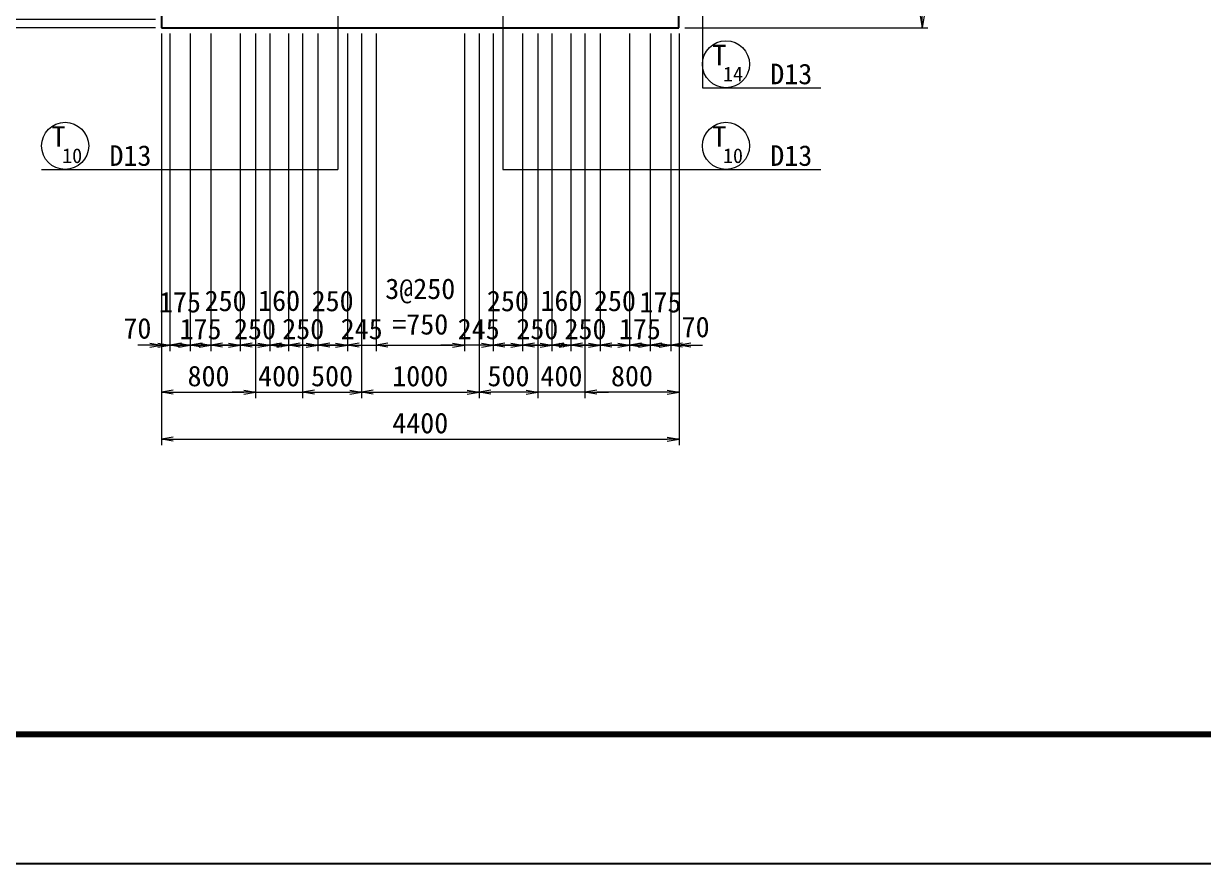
# Model space of a CAD drawing. Header units: millimetres. Extents: x 169470 to 758170, y -17820 to 11880.
# Drawn here: x 258350 to 268380, y -17820 to -10679 of the extents above; entities that cross this region are included whole.
import ezdxf
from ezdxf.enums import TextEntityAlignment as Align

# ---------------------------------------------------------------- set-up
doc = ezdxf.new("R2010")
doc.units = ezdxf.units.MM
doc.header["$LTSCALE"] = 50
doc.header["$PDSIZE"] = 300
doc.layers.get('Defpoints').update_dxf_attribs({"color": 151})
for name, color, linetype, lineweight in [('D-STR', 1, 'Continuous', 25), ('D-STR-DIM', 7, 'Continuous', 13), ('D-STR-HTXT', 7, 'Continuous', 13), ('D-STR-TXT', 7, 'Continuous', 13), ('D-TTL', 2, 'Continuous', 140)]:
    doc.layers.add(name, color=color, linetype=linetype, lineweight=lineweight)
doc.styles.add('YOKO_GOTHIC', font='MS Gothic.ttf')
doc.dimstyles.new('S50', dxfattribs={"dimscale": 50, "dimtxt": 3.5, "dimasz": 2, "dimexe": 1, "dimexo": 1, "dimgap": 1, "dimtad": 1, "dimdec": 0, "dimzin": 1, "dimdsep": 46, "dimtxsty": 'YOKO_GOTHIC', "dimblk": 'OPEN', "dimcen": 0, "dimclrd": 256, "dimclre": 256, "dimclrt": 256, "dimaunit": 1, "dimadec": 3, "dimazin": 0, "dimtfac": 1, "dimtdec": 0, "dimtix": 1, "dimtmove": 2, "dimatfit": 3, "dimldrblk": 'OPEN', "dimfxl": 1, "dimlwd": -1, "dimlwe": -1, "dimarcsym": 2})

# ---------------------------------------------------------------- blocks, each defined once
blk = doc.blocks.new('_Open')
at = {"color": 0, "linetype": 'ByBlock', "lineweight": -2}
for p, q in [((-1, 0.17), (0, 0)), ((-1, -0.17), (0, 0)), ((0, 0), (-1, 0))]:
    blk.add_line(p, q, dxfattribs=at)
blk = doc.blocks.new('*D4156')
at = {"layer": 'D-STR-DIM', "transparency": 16777216}
for p, q in [((260922, -7514), (256672, -7514)), ((256722, -7614), (256722, -10614)), ((259472, -10714), (256672, -10714))]:
    blk.add_line(p, q, dxfattribs=at)
at = {"layer": 'Defpoints', "color": 0, "transparency": 16777216}
for p in [(260972, -7514), (256722, -10714), (259522, -10714)]:
    blk.add_point(p, dxfattribs=at)
at = {"layer": 'D-STR-DIM', "transparency": 16777216, "xscale": 100, "yscale": 100, "zscale": 100}
for p, rotation in [((256722, -7514), 90), ((256722, -10714), 270)]:
    blk.add_blockref('_Open', p, dxfattribs=dict(at, rotation=rotation))
at = {"layer": 'D-STR-DIM', "transparency": 16777216, "insert": (256584, -9114), "char_height": 175, "attachment_point": 5, "rotation": 90, "style": 'YOKO_GOTHIC'}
blk.add_mtext('3200', dxfattribs=at)
blk = doc.blocks.new('*D4159')
at = {"layer": 'D-STR-DIM', "transparency": 16777216}
for p, q in [((259472, -9964), (257072, -9964)), ((257122, -10064), (257122, -10614)), ((259472, -10714), (257072, -10714))]:
    blk.add_line(p, q, dxfattribs=at)
at = {"layer": 'Defpoints', "color": 0, "transparency": 16777216}
for p in [(259522, -9964), (257122, -10714), (259522, -10714)]:
    blk.add_point(p, dxfattribs=at)
at = {"layer": 'D-STR-DIM', "transparency": 16777216, "xscale": 100, "yscale": 100, "zscale": 100}
for p, rotation in [((257122, -9964), 90), ((257122, -10714), 270)]:
    blk.add_blockref('_Open', p, dxfattribs=dict(at, rotation=rotation))
at = {"layer": 'D-STR-DIM', "transparency": 16777216, "insert": (256984, -10339), "char_height": 175, "attachment_point": 5, "rotation": 90, "style": 'YOKO_GOTHIC'}
blk.add_mtext('750', dxfattribs=at)
blk = doc.blocks.new('*D4165')
at = {"layer": 'D-STR-DIM', "transparency": 16777216}
for p, q in [((257522, -10544), (257522, -10444)), ((259472, -10644), (257472, -10644)), ((259472, -10714), (257472, -10714)), ((257522, -10644), (257522, -10714)), ((257522, -10814), (257522, -10914))]:
    blk.add_line(p, q, dxfattribs=at)
at = {"layer": 'Defpoints', "color": 0, "transparency": 16777216}
for p in [(257522, -10714), (259522, -10644), (259522, -10714)]:
    blk.add_point(p, dxfattribs=at)
at = {"layer": 'D-STR-DIM', "transparency": 16777216, "xscale": 100, "yscale": 100, "zscale": 100}
for p, rotation in [((257522, -10644), 270), ((257522, -10714), 90)]:
    blk.add_blockref('_Open', p, dxfattribs=dict(at, rotation=rotation))
at = {"layer": 'D-STR-DIM', "transparency": 16777216, "insert": (257384, -10679), "char_height": 175, "attachment_point": 5, "rotation": 90, "style": 'YOKO_GOTHIC'}
blk.add_mtext('70', dxfattribs=at)
blk = doc.blocks.new('*D4170')
at = {"layer": 'D-STR-DIM', "transparency": 16777216}
for p, q in [((264572, -9475), (266038, -9475)), ((265988, -10614), (265988, -9575)), ((263972, -10714), (266038, -10714))]:
    blk.add_line(p, q, dxfattribs=at)
at = {"layer": 'Defpoints', "color": 0, "transparency": 16777216}
for p in [(264522, -9475), (265988, -9475), (263922, -10714)]:
    blk.add_point(p, dxfattribs=at)
at = {"layer": 'D-STR-DIM', "transparency": 16777216, "xscale": 100, "yscale": 100, "zscale": 100}
for p, rotation in [((265988, -9475), 90), ((265988, -10714), 270)]:
    blk.add_blockref('_Open', p, dxfattribs=dict(at, rotation=rotation))
at = {"layer": 'D-STR-DIM', "transparency": 16777216, "insert": (265850, -10095), "char_height": 175, "attachment_point": 5, "rotation": 90, "style": 'YOKO_GOTHIC'}
blk.add_mtext('1239', dxfattribs=at)
blk = doc.blocks.new('*D4172')
at = {"layer": 'D-STR-DIM', "transparency": 16777216}
for p, q in [((259522, -10764), (259522, -14264)), ((263922, -10764), (263922, -14264)), ((259622, -14214), (263822, -14214))]:
    blk.add_line(p, q, dxfattribs=at)
at = {"layer": 'Defpoints', "color": 0, "transparency": 16777216}
for p in [(259522, -10714), (263922, -10714), (263922, -14214)]:
    blk.add_point(p, dxfattribs=at)
at = {"layer": 'D-STR-DIM', "transparency": 16777216, "xscale": 100, "yscale": 100, "zscale": 100, "rotation": 180}
blk.add_blockref('_Open', (259522, -14214), dxfattribs=at)
at = {"layer": 'D-STR-DIM', "transparency": 16777216, "xscale": 100, "yscale": 100, "zscale": 100}
blk.add_blockref('_Open', (263922, -14214), dxfattribs=at)
at = {"layer": 'D-STR-DIM', "transparency": 16777216, "insert": (261722, -14077), "char_height": 175, "attachment_point": 5, "style": 'YOKO_GOTHIC'}
blk.add_mtext('4400', dxfattribs=at)
blk = doc.blocks.new('*D4173')
at = {"layer": 'D-STR-DIM', "transparency": 16777216}
for p, q in [((259522, -10764), (259522, -13864)), ((260322, -10764), (260322, -13864)), ((259622, -13814), (260222, -13814))]:
    blk.add_line(p, q, dxfattribs=at)
at = {"layer": 'Defpoints', "color": 0, "transparency": 16777216}
for p in [(259522, -10714), (260322, -10714), (260322, -13814)]:
    blk.add_point(p, dxfattribs=at)
at = {"layer": 'D-STR-DIM', "transparency": 16777216, "xscale": 100, "yscale": 100, "zscale": 100, "rotation": 180}
blk.add_blockref('_Open', (259522, -13814), dxfattribs=at)
at = {"layer": 'D-STR-DIM', "transparency": 16777216, "xscale": 100, "yscale": 100, "zscale": 100}
blk.add_blockref('_Open', (260322, -13814), dxfattribs=at)
at = {"layer": 'D-STR-DIM', "transparency": 16777216, "insert": (259922, -13677), "char_height": 175, "attachment_point": 5, "style": 'YOKO_GOTHIC'}
blk.add_mtext('800', dxfattribs=at)
blk = doc.blocks.new('*D4174')
at = {"layer": 'D-STR-DIM', "transparency": 16777216}
for p, q in [((260322, -10764), (260322, -13864)), ((260722, -10764), (260722, -13864)), ((260222, -13814), (260122, -13814)), ((260322, -13814), (260722, -13814)), ((260822, -13814), (260922, -13814))]:
    blk.add_line(p, q, dxfattribs=at)
at = {"layer": 'Defpoints', "color": 0, "transparency": 16777216}
for p in [(260322, -10714), (260722, -10714), (260722, -13814)]:
    blk.add_point(p, dxfattribs=at)
at = {"layer": 'D-STR-DIM', "transparency": 16777216, "xscale": 100, "yscale": 100, "zscale": 100}
blk.add_blockref('_Open', (260322, -13814), dxfattribs=at)
at = {"layer": 'D-STR-DIM', "transparency": 16777216, "xscale": 100, "yscale": 100, "zscale": 100, "rotation": 180}
blk.add_blockref('_Open', (260722, -13814), dxfattribs=at)
at = {"layer": 'D-STR-DIM', "transparency": 16777216, "insert": (260522, -13677), "char_height": 175, "attachment_point": 5, "style": 'YOKO_GOTHIC'}
blk.add_mtext('400', dxfattribs=at)
blk = doc.blocks.new('*D4175')
at = {"layer": 'D-STR-DIM', "transparency": 16777216}
for p, q in [((260722, -10764), (260722, -13864)), ((261222, -10764), (261222, -13864)), ((260822, -13814), (261122, -13814))]:
    blk.add_line(p, q, dxfattribs=at)
at = {"layer": 'Defpoints', "color": 0, "transparency": 16777216}
for p in [(260722, -10714), (261222, -10714), (261222, -13814)]:
    blk.add_point(p, dxfattribs=at)
at = {"layer": 'D-STR-DIM', "transparency": 16777216, "xscale": 100, "yscale": 100, "zscale": 100, "rotation": 180}
blk.add_blockref('_Open', (260722, -13814), dxfattribs=at)
at = {"layer": 'D-STR-DIM', "transparency": 16777216, "xscale": 100, "yscale": 100, "zscale": 100}
blk.add_blockref('_Open', (261222, -13814), dxfattribs=at)
at = {"layer": 'D-STR-DIM', "transparency": 16777216, "insert": (260972, -13677), "char_height": 175, "attachment_point": 5, "style": 'YOKO_GOTHIC'}
blk.add_mtext('500', dxfattribs=at)
blk = doc.blocks.new('*D4176')
at = {"layer": 'D-STR-DIM', "transparency": 16777216}
for p, q in [((261222, -10764), (261222, -13864)), ((262222, -10764), (262222, -13864)), ((261322, -13814), (262122, -13814))]:
    blk.add_line(p, q, dxfattribs=at)
at = {"layer": 'Defpoints', "color": 0, "transparency": 16777216}
for p in [(261222, -10714), (262222, -10714), (262222, -13814)]:
    blk.add_point(p, dxfattribs=at)
at = {"layer": 'D-STR-DIM', "transparency": 16777216, "xscale": 100, "yscale": 100, "zscale": 100, "rotation": 180}
blk.add_blockref('_Open', (261222, -13814), dxfattribs=at)
at = {"layer": 'D-STR-DIM', "transparency": 16777216, "xscale": 100, "yscale": 100, "zscale": 100}
blk.add_blockref('_Open', (262222, -13814), dxfattribs=at)
at = {"layer": 'D-STR-DIM', "transparency": 16777216, "insert": (261722, -13677), "char_height": 175, "attachment_point": 5, "style": 'YOKO_GOTHIC'}
blk.add_mtext('1000', dxfattribs=at)
blk = doc.blocks.new('*D4177')
at = {"layer": 'D-STR-DIM', "transparency": 16777216}
for p, q in [((259522, -10764), (259522, -13464)), ((259592, -10764), (259592, -13464)), ((259422, -13414), (259322, -13414)), ((259522, -13414), (259592, -13414)), ((259692, -13414), (259792, -13414))]:
    blk.add_line(p, q, dxfattribs=at)
at = {"layer": 'Defpoints', "color": 0, "transparency": 16777216}
for p in [(259522, -10714), (259592, -10714), (259592, -13414)]:
    blk.add_point(p, dxfattribs=at)
at = {"layer": 'D-STR-DIM', "transparency": 16777216, "xscale": 100, "yscale": 100, "zscale": 100}
blk.add_blockref('_Open', (259522, -13414), dxfattribs=at)
at = {"layer": 'D-STR-DIM', "transparency": 16777216, "xscale": 100, "yscale": 100, "zscale": 100, "rotation": 180}
blk.add_blockref('_Open', (259592, -13414), dxfattribs=at)
at = {"layer": 'D-STR-DIM', "transparency": 16777216, "insert": (259317, -13272), "char_height": 175, "attachment_point": 5, "style": 'YOKO_GOTHIC'}
blk.add_mtext('70', dxfattribs=at)
blk = doc.blocks.new('*D4178')
at = {"layer": 'D-STR-DIM', "transparency": 16777216}
for p, q in [((263852, -10764), (263852, -13464)), ((263922, -10764), (263922, -13464)), ((263752, -13414), (263652, -13414)), ((263922, -13414), (263852, -13414)), ((264022, -13414), (264122, -13414))]:
    blk.add_line(p, q, dxfattribs=at)
at = {"layer": 'Defpoints', "color": 0, "transparency": 16777216}
for p in [(263852, -10714), (263922, -10714), (263852, -13414)]:
    blk.add_point(p, dxfattribs=at)
at = {"layer": 'D-STR-DIM', "transparency": 16777216, "xscale": 100, "yscale": 100, "zscale": 100}
blk.add_blockref('_Open', (263852, -13414), dxfattribs=at)
at = {"layer": 'D-STR-DIM', "transparency": 16777216, "xscale": 100, "yscale": 100, "zscale": 100, "rotation": 180}
blk.add_blockref('_Open', (263922, -13414), dxfattribs=at)
at = {"layer": 'D-STR-DIM', "transparency": 16777216, "insert": (264063, -13260), "char_height": 175, "attachment_point": 5, "style": 'YOKO_GOTHIC'}
blk.add_mtext('70', dxfattribs=at)
blk = doc.blocks.new('*D4179')
at = {"layer": 'D-STR-DIM', "transparency": 16777216}
for p, q in [((259592, -10764), (259592, -13464)), ((259767, -10764), (259767, -13464)), ((259492, -13414), (259392, -13414)), ((259592, -13414), (259767, -13414)), ((259867, -13414), (259967, -13414))]:
    blk.add_line(p, q, dxfattribs=at)
at = {"layer": 'Defpoints', "color": 0, "transparency": 16777216}
for p in [(259592, -10714), (259767, -10714), (259767, -13414)]:
    blk.add_point(p, dxfattribs=at)
at = {"layer": 'D-STR-DIM', "transparency": 16777216, "xscale": 100, "yscale": 100, "zscale": 100}
blk.add_blockref('_Open', (259592, -13414), dxfattribs=at)
at = {"layer": 'D-STR-DIM', "transparency": 16777216, "xscale": 100, "yscale": 100, "zscale": 100, "rotation": 180}
blk.add_blockref('_Open', (259767, -13414), dxfattribs=at)
at = {"layer": 'D-STR-DIM', "transparency": 16777216, "insert": (259679, -13049), "char_height": 175, "attachment_point": 5, "style": 'YOKO_GOTHIC'}
blk.add_mtext('175', dxfattribs=at)
blk = doc.blocks.new('*D4180')
at = {"layer": 'D-STR-DIM', "transparency": 16777216}
for p, q in [((261347, -10764), (261347, -13464)), ((262097, -10764), (262097, -13464)), ((261447, -13414), (261997, -13414))]:
    blk.add_line(p, q, dxfattribs=at)
at = {"layer": 'Defpoints', "color": 0, "transparency": 16777216}
for p in [(261347, -10714), (262097, -10714), (262097, -13414)]:
    blk.add_point(p, dxfattribs=at)
at = {"layer": 'D-STR-DIM', "transparency": 16777216, "xscale": 100, "yscale": 100, "zscale": 100, "rotation": 180}
blk.add_blockref('_Open', (261347, -13414), dxfattribs=at)
at = {"layer": 'D-STR-DIM', "transparency": 16777216, "xscale": 100, "yscale": 100, "zscale": 100}
blk.add_blockref('_Open', (262097, -13414), dxfattribs=at)
at = {"layer": 'D-STR-DIM', "transparency": 16777216, "char_height": 175, "attachment_point": 5, "style": 'YOKO_GOTHIC'}
for s, insert in [('3@250', (261722, -12953)), ('=750', (261722, -13237))]:
    blk.add_mtext(s, dxfattribs=dict(at, insert=insert))
blk = doc.blocks.new('*D4181')
at = {"layer": 'D-STR-DIM', "transparency": 16777216}
for p, q in [((259767, -10764), (259767, -13464)), ((259942, -10764), (259942, -13464)), ((259667, -13414), (259567, -13414)), ((259767, -13414), (259942, -13414)), ((260042, -13414), (260142, -13414))]:
    blk.add_line(p, q, dxfattribs=at)
at = {"layer": 'Defpoints', "color": 0, "transparency": 16777216}
for p in [(259767, -10714), (259942, -10714), (259942, -13414)]:
    blk.add_point(p, dxfattribs=at)
at = {"layer": 'D-STR-DIM', "transparency": 16777216, "xscale": 100, "yscale": 100, "zscale": 100}
blk.add_blockref('_Open', (259767, -13414), dxfattribs=at)
at = {"layer": 'D-STR-DIM', "transparency": 16777216, "xscale": 100, "yscale": 100, "zscale": 100, "rotation": 180}
blk.add_blockref('_Open', (259942, -13414), dxfattribs=at)
at = {"layer": 'D-STR-DIM', "transparency": 16777216, "insert": (259854, -13277), "char_height": 175, "attachment_point": 5, "style": 'YOKO_GOTHIC'}
blk.add_mtext('175', dxfattribs=at)
blk = doc.blocks.new('*D4182')
at = {"layer": 'D-STR-DIM', "transparency": 16777216}
for p, q in [((259942, -10764), (259942, -13464)), ((260192, -10764), (260192, -13464)), ((259842, -13414), (259742, -13414)), ((259942, -13414), (260192, -13414)), ((260292, -13414), (260392, -13414))]:
    blk.add_line(p, q, dxfattribs=at)
at = {"layer": 'Defpoints', "color": 0, "transparency": 16777216}
for p in [(259942, -10714), (260192, -10714), (260192, -13414)]:
    blk.add_point(p, dxfattribs=at)
at = {"layer": 'D-STR-DIM', "transparency": 16777216, "xscale": 100, "yscale": 100, "zscale": 100}
blk.add_blockref('_Open', (259942, -13414), dxfattribs=at)
at = {"layer": 'D-STR-DIM', "transparency": 16777216, "xscale": 100, "yscale": 100, "zscale": 100, "rotation": 180}
blk.add_blockref('_Open', (260192, -13414), dxfattribs=at)
at = {"layer": 'D-STR-DIM', "transparency": 16777216, "insert": (260067, -13038), "char_height": 175, "attachment_point": 5, "style": 'YOKO_GOTHIC'}
blk.add_mtext('250', dxfattribs=at)
blk = doc.blocks.new('*D4183')
at = {"layer": 'D-STR-DIM', "transparency": 16777216}
for p, q in [((260192, -10764), (260192, -13464)), ((260442, -10764), (260442, -13464)), ((260092, -13414), (259992, -13414)), ((260192, -13414), (260442, -13414)), ((260542, -13414), (260642, -13414))]:
    blk.add_line(p, q, dxfattribs=at)
at = {"layer": 'Defpoints', "color": 0, "transparency": 16777216}
for p in [(260192, -10714), (260442, -10714), (260442, -13414)]:
    blk.add_point(p, dxfattribs=at)
at = {"layer": 'D-STR-DIM', "transparency": 16777216, "xscale": 100, "yscale": 100, "zscale": 100}
blk.add_blockref('_Open', (260192, -13414), dxfattribs=at)
at = {"layer": 'D-STR-DIM', "transparency": 16777216, "xscale": 100, "yscale": 100, "zscale": 100, "rotation": 180}
blk.add_blockref('_Open', (260442, -13414), dxfattribs=at)
at = {"layer": 'D-STR-DIM', "transparency": 16777216, "insert": (260317, -13277), "char_height": 175, "attachment_point": 5, "style": 'YOKO_GOTHIC'}
blk.add_mtext('250', dxfattribs=at)
blk = doc.blocks.new('*D4184')
at = {"layer": 'D-STR-DIM', "transparency": 16777216}
for p, q in [((260442, -10764), (260442, -13464)), ((260602, -10764), (260602, -13464)), ((260342, -13414), (260242, -13414)), ((260442, -13414), (260602, -13414)), ((260702, -13414), (260802, -13414))]:
    blk.add_line(p, q, dxfattribs=at)
at = {"layer": 'Defpoints', "color": 0, "transparency": 16777216}
for p in [(260442, -10714), (260602, -10714), (260602, -13414)]:
    blk.add_point(p, dxfattribs=at)
at = {"layer": 'D-STR-DIM', "transparency": 16777216, "xscale": 100, "yscale": 100, "zscale": 100}
blk.add_blockref('_Open', (260442, -13414), dxfattribs=at)
at = {"layer": 'D-STR-DIM', "transparency": 16777216, "xscale": 100, "yscale": 100, "zscale": 100, "rotation": 180}
blk.add_blockref('_Open', (260602, -13414), dxfattribs=at)
at = {"layer": 'D-STR-DIM', "transparency": 16777216, "insert": (260522, -13036), "char_height": 175, "attachment_point": 5, "style": 'YOKO_GOTHIC'}
blk.add_mtext('160', dxfattribs=at)
blk = doc.blocks.new('*D4185')
at = {"layer": 'D-STR-DIM', "transparency": 16777216}
for p, q in [((260602, -10764), (260602, -13464)), ((260852, -10764), (260852, -13464)), ((260502, -13414), (260402, -13414)), ((260602, -13414), (260852, -13414)), ((260952, -13414), (261052, -13414))]:
    blk.add_line(p, q, dxfattribs=at)
at = {"layer": 'Defpoints', "color": 0, "transparency": 16777216}
for p in [(260602, -10714), (260852, -10714), (260852, -13414)]:
    blk.add_point(p, dxfattribs=at)
at = {"layer": 'D-STR-DIM', "transparency": 16777216, "xscale": 100, "yscale": 100, "zscale": 100}
blk.add_blockref('_Open', (260602, -13414), dxfattribs=at)
at = {"layer": 'D-STR-DIM', "transparency": 16777216, "xscale": 100, "yscale": 100, "zscale": 100, "rotation": 180}
blk.add_blockref('_Open', (260852, -13414), dxfattribs=at)
at = {"layer": 'D-STR-DIM', "transparency": 16777216, "insert": (260727, -13277), "char_height": 175, "attachment_point": 5, "style": 'YOKO_GOTHIC'}
blk.add_mtext('250', dxfattribs=at)
blk = doc.blocks.new('*D4186')
at = {"layer": 'D-STR-DIM', "transparency": 16777216}
for p, q in [((260852, -10764), (260852, -13464)), ((261102, -10764), (261102, -13464)), ((260752, -13414), (260652, -13414)), ((260852, -13414), (261102, -13414)), ((261202, -13414), (261302, -13414))]:
    blk.add_line(p, q, dxfattribs=at)
at = {"layer": 'Defpoints', "color": 0, "transparency": 16777216}
for p in [(260852, -10714), (261102, -10714), (261102, -13414)]:
    blk.add_point(p, dxfattribs=at)
at = {"layer": 'D-STR-DIM', "transparency": 16777216, "xscale": 100, "yscale": 100, "zscale": 100}
blk.add_blockref('_Open', (260852, -13414), dxfattribs=at)
at = {"layer": 'D-STR-DIM', "transparency": 16777216, "xscale": 100, "yscale": 100, "zscale": 100, "rotation": 180}
blk.add_blockref('_Open', (261102, -13414), dxfattribs=at)
at = {"layer": 'D-STR-DIM', "transparency": 16777216, "insert": (260977, -13039), "char_height": 175, "attachment_point": 5, "style": 'YOKO_GOTHIC'}
blk.add_mtext('250', dxfattribs=at)
blk = doc.blocks.new('*D4187')
at = {"layer": 'D-STR-DIM', "transparency": 16777216}
for p, q in [((261102, -10764), (261102, -13464)), ((261347, -10764), (261347, -13464)), ((261002, -13414), (260902, -13414)), ((261102, -13414), (261347, -13414)), ((261447, -13414), (261547, -13414))]:
    blk.add_line(p, q, dxfattribs=at)
at = {"layer": 'Defpoints', "color": 0, "transparency": 16777216}
for p in [(261102, -10714), (261347, -10714), (261347, -13414)]:
    blk.add_point(p, dxfattribs=at)
at = {"layer": 'D-STR-DIM', "transparency": 16777216, "xscale": 100, "yscale": 100, "zscale": 100}
blk.add_blockref('_Open', (261102, -13414), dxfattribs=at)
at = {"layer": 'D-STR-DIM', "transparency": 16777216, "xscale": 100, "yscale": 100, "zscale": 100, "rotation": 180}
blk.add_blockref('_Open', (261347, -13414), dxfattribs=at)
at = {"layer": 'D-STR-DIM', "transparency": 16777216, "insert": (261224, -13277), "char_height": 175, "attachment_point": 5, "style": 'YOKO_GOTHIC'}
blk.add_mtext('245', dxfattribs=at)
blk = doc.blocks.new('*D4188')
at = {"layer": 'D-STR-DIM', "transparency": 16777216}
for p, q in [((263677, -10764), (263677, -13464)), ((263852, -10764), (263852, -13464)), ((263577, -13414), (263477, -13414)), ((263852, -13414), (263677, -13414)), ((263952, -13414), (264052, -13414))]:
    blk.add_line(p, q, dxfattribs=at)
at = {"layer": 'Defpoints', "color": 0, "transparency": 16777216}
for p in [(263677, -10714), (263852, -10714), (263677, -13414)]:
    blk.add_point(p, dxfattribs=at)
at = {"layer": 'D-STR-DIM', "transparency": 16777216, "xscale": 100, "yscale": 100, "zscale": 100}
blk.add_blockref('_Open', (263677, -13414), dxfattribs=at)
at = {"layer": 'D-STR-DIM', "transparency": 16777216, "xscale": 100, "yscale": 100, "zscale": 100, "rotation": 180}
blk.add_blockref('_Open', (263852, -13414), dxfattribs=at)
at = {"layer": 'D-STR-DIM', "transparency": 16777216, "insert": (263764, -13049), "char_height": 175, "attachment_point": 5, "style": 'YOKO_GOTHIC'}
blk.add_mtext('175', dxfattribs=at)
blk = doc.blocks.new('*D4189')
at = {"layer": 'D-STR-DIM', "transparency": 16777216}
for p, q in [((263502, -10764), (263502, -13464)), ((263677, -10764), (263677, -13464)), ((263402, -13414), (263302, -13414)), ((263677, -13414), (263502, -13414)), ((263777, -13414), (263877, -13414))]:
    blk.add_line(p, q, dxfattribs=at)
at = {"layer": 'Defpoints', "color": 0, "transparency": 16777216}
for p in [(263502, -10714), (263677, -10714), (263502, -13414)]:
    blk.add_point(p, dxfattribs=at)
at = {"layer": 'D-STR-DIM', "transparency": 16777216, "xscale": 100, "yscale": 100, "zscale": 100}
blk.add_blockref('_Open', (263502, -13414), dxfattribs=at)
at = {"layer": 'D-STR-DIM', "transparency": 16777216, "xscale": 100, "yscale": 100, "zscale": 100, "rotation": 180}
blk.add_blockref('_Open', (263677, -13414), dxfattribs=at)
at = {"layer": 'D-STR-DIM', "transparency": 16777216, "insert": (263589, -13277), "char_height": 175, "attachment_point": 5, "style": 'YOKO_GOTHIC'}
blk.add_mtext('175', dxfattribs=at)
blk = doc.blocks.new('*D4190')
at = {"layer": 'D-STR-DIM', "transparency": 16777216}
for p, q in [((263252, -10764), (263252, -13464)), ((263502, -10764), (263502, -13464)), ((263152, -13414), (263052, -13414)), ((263502, -13414), (263252, -13414)), ((263602, -13414), (263702, -13414))]:
    blk.add_line(p, q, dxfattribs=at)
at = {"layer": 'Defpoints', "color": 0, "transparency": 16777216}
for p in [(263252, -10714), (263502, -10714), (263252, -13414)]:
    blk.add_point(p, dxfattribs=at)
at = {"layer": 'D-STR-DIM', "transparency": 16777216, "xscale": 100, "yscale": 100, "zscale": 100}
blk.add_blockref('_Open', (263252, -13414), dxfattribs=at)
at = {"layer": 'D-STR-DIM', "transparency": 16777216, "xscale": 100, "yscale": 100, "zscale": 100, "rotation": 180}
blk.add_blockref('_Open', (263502, -13414), dxfattribs=at)
at = {"layer": 'D-STR-DIM', "transparency": 16777216, "insert": (263377, -13038), "char_height": 175, "attachment_point": 5, "style": 'YOKO_GOTHIC'}
blk.add_mtext('250', dxfattribs=at)
blk = doc.blocks.new('*D4191')
at = {"layer": 'D-STR-DIM', "transparency": 16777216}
for p, q in [((263002, -10764), (263002, -13464)), ((263252, -10764), (263252, -13464)), ((262902, -13414), (262802, -13414)), ((263252, -13414), (263002, -13414)), ((263352, -13414), (263452, -13414))]:
    blk.add_line(p, q, dxfattribs=at)
at = {"layer": 'Defpoints', "color": 0, "transparency": 16777216}
for p in [(263002, -10714), (263252, -10714), (263002, -13414)]:
    blk.add_point(p, dxfattribs=at)
at = {"layer": 'D-STR-DIM', "transparency": 16777216, "xscale": 100, "yscale": 100, "zscale": 100}
blk.add_blockref('_Open', (263002, -13414), dxfattribs=at)
at = {"layer": 'D-STR-DIM', "transparency": 16777216, "xscale": 100, "yscale": 100, "zscale": 100, "rotation": 180}
blk.add_blockref('_Open', (263252, -13414), dxfattribs=at)
at = {"layer": 'D-STR-DIM', "transparency": 16777216, "insert": (263127, -13277), "char_height": 175, "attachment_point": 5, "style": 'YOKO_GOTHIC'}
blk.add_mtext('250', dxfattribs=at)
blk = doc.blocks.new('*D4192')
at = {"layer": 'D-STR-DIM', "transparency": 16777216}
for p, q in [((262842, -10764), (262842, -13464)), ((263002, -10764), (263002, -13464)), ((262742, -13414), (262642, -13414)), ((263002, -13414), (262842, -13414)), ((263102, -13414), (263202, -13414))]:
    blk.add_line(p, q, dxfattribs=at)
at = {"layer": 'Defpoints', "color": 0, "transparency": 16777216}
for p in [(262842, -10714), (263002, -10714), (262842, -13414)]:
    blk.add_point(p, dxfattribs=at)
at = {"layer": 'D-STR-DIM', "transparency": 16777216, "xscale": 100, "yscale": 100, "zscale": 100}
blk.add_blockref('_Open', (262842, -13414), dxfattribs=at)
at = {"layer": 'D-STR-DIM', "transparency": 16777216, "xscale": 100, "yscale": 100, "zscale": 100, "rotation": 180}
blk.add_blockref('_Open', (263002, -13414), dxfattribs=at)
at = {"layer": 'D-STR-DIM', "transparency": 16777216, "insert": (262922, -13036), "char_height": 175, "attachment_point": 5, "style": 'YOKO_GOTHIC'}
blk.add_mtext('160', dxfattribs=at)
blk = doc.blocks.new('*D4193')
at = {"layer": 'D-STR-DIM', "transparency": 16777216}
for p, q in [((262592, -10764), (262592, -13464)), ((262842, -10764), (262842, -13464)), ((262492, -13414), (262392, -13414)), ((262842, -13414), (262592, -13414)), ((262942, -13414), (263042, -13414))]:
    blk.add_line(p, q, dxfattribs=at)
at = {"layer": 'Defpoints', "color": 0, "transparency": 16777216}
for p in [(262592, -10714), (262842, -10714), (262592, -13414)]:
    blk.add_point(p, dxfattribs=at)
at = {"layer": 'D-STR-DIM', "transparency": 16777216, "xscale": 100, "yscale": 100, "zscale": 100}
blk.add_blockref('_Open', (262592, -13414), dxfattribs=at)
at = {"layer": 'D-STR-DIM', "transparency": 16777216, "xscale": 100, "yscale": 100, "zscale": 100, "rotation": 180}
blk.add_blockref('_Open', (262842, -13414), dxfattribs=at)
at = {"layer": 'D-STR-DIM', "transparency": 16777216, "insert": (262717, -13277), "char_height": 175, "attachment_point": 5, "style": 'YOKO_GOTHIC'}
blk.add_mtext('250', dxfattribs=at)
blk = doc.blocks.new('*D4194')
at = {"layer": 'D-STR-DIM', "transparency": 16777216}
for p, q in [((262342, -10764), (262342, -13464)), ((262592, -10764), (262592, -13464)), ((262242, -13414), (262142, -13414)), ((262592, -13414), (262342, -13414)), ((262692, -13414), (262792, -13414))]:
    blk.add_line(p, q, dxfattribs=at)
at = {"layer": 'Defpoints', "color": 0, "transparency": 16777216}
for p in [(262342, -10714), (262592, -10714), (262342, -13414)]:
    blk.add_point(p, dxfattribs=at)
at = {"layer": 'D-STR-DIM', "transparency": 16777216, "xscale": 100, "yscale": 100, "zscale": 100}
blk.add_blockref('_Open', (262342, -13414), dxfattribs=at)
at = {"layer": 'D-STR-DIM', "transparency": 16777216, "xscale": 100, "yscale": 100, "zscale": 100, "rotation": 180}
blk.add_blockref('_Open', (262592, -13414), dxfattribs=at)
at = {"layer": 'D-STR-DIM', "transparency": 16777216, "insert": (262467, -13039), "char_height": 175, "attachment_point": 5, "style": 'YOKO_GOTHIC'}
blk.add_mtext('250', dxfattribs=at)
blk = doc.blocks.new('*D4195')
at = {"layer": 'D-STR-DIM', "transparency": 16777216}
for p, q in [((262097, -10764), (262097, -13464)), ((262342, -10764), (262342, -13464)), ((261997, -13414), (261897, -13414)), ((262342, -13414), (262097, -13414)), ((262442, -13414), (262542, -13414))]:
    blk.add_line(p, q, dxfattribs=at)
at = {"layer": 'Defpoints', "color": 0, "transparency": 16777216}
for p in [(262097, -10714), (262342, -10714), (262097, -13414)]:
    blk.add_point(p, dxfattribs=at)
at = {"layer": 'D-STR-DIM', "transparency": 16777216, "xscale": 100, "yscale": 100, "zscale": 100}
blk.add_blockref('_Open', (262097, -13414), dxfattribs=at)
at = {"layer": 'D-STR-DIM', "transparency": 16777216, "xscale": 100, "yscale": 100, "zscale": 100, "rotation": 180}
blk.add_blockref('_Open', (262342, -13414), dxfattribs=at)
at = {"layer": 'D-STR-DIM', "transparency": 16777216, "insert": (262219, -13277), "char_height": 175, "attachment_point": 5, "style": 'YOKO_GOTHIC'}
blk.add_mtext('245', dxfattribs=at)
blk = doc.blocks.new('*D4196')
at = {"layer": 'D-STR-DIM', "transparency": 16777216}
for p, q in [((263122, -10764), (263122, -13864)), ((263922, -10764), (263922, -13864)), ((263822, -13814), (263222, -13814))]:
    blk.add_line(p, q, dxfattribs=at)
at = {"layer": 'Defpoints', "color": 0, "transparency": 16777216}
for p in [(263122, -10714), (263922, -10714), (263122, -13814)]:
    blk.add_point(p, dxfattribs=at)
at = {"layer": 'D-STR-DIM', "transparency": 16777216, "xscale": 100, "yscale": 100, "zscale": 100, "rotation": 180}
blk.add_blockref('_Open', (263122, -13814), dxfattribs=at)
at = {"layer": 'D-STR-DIM', "transparency": 16777216, "xscale": 100, "yscale": 100, "zscale": 100}
blk.add_blockref('_Open', (263922, -13814), dxfattribs=at)
at = {"layer": 'D-STR-DIM', "transparency": 16777216, "insert": (263522, -13677), "char_height": 175, "attachment_point": 5, "style": 'YOKO_GOTHIC'}
blk.add_mtext('800', dxfattribs=at)
blk = doc.blocks.new('*D4197')
at = {"layer": 'D-STR-DIM', "transparency": 16777216}
for p, q in [((262722, -10764), (262722, -13864)), ((263122, -10764), (263122, -13864)), ((262622, -13814), (262522, -13814)), ((263122, -13814), (262722, -13814)), ((263222, -13814), (263322, -13814))]:
    blk.add_line(p, q, dxfattribs=at)
at = {"layer": 'Defpoints', "color": 0, "transparency": 16777216}
for p in [(262722, -10714), (263122, -10714), (262722, -13814)]:
    blk.add_point(p, dxfattribs=at)
at = {"layer": 'D-STR-DIM', "transparency": 16777216, "xscale": 100, "yscale": 100, "zscale": 100}
blk.add_blockref('_Open', (262722, -13814), dxfattribs=at)
at = {"layer": 'D-STR-DIM', "transparency": 16777216, "xscale": 100, "yscale": 100, "zscale": 100, "rotation": 180}
blk.add_blockref('_Open', (263122, -13814), dxfattribs=at)
at = {"layer": 'D-STR-DIM', "transparency": 16777216, "insert": (262922, -13677), "char_height": 175, "attachment_point": 5, "style": 'YOKO_GOTHIC'}
blk.add_mtext('400', dxfattribs=at)
blk = doc.blocks.new('*D4198')
at = {"layer": 'D-STR-DIM', "transparency": 16777216}
for p, q in [((262222, -10764), (262222, -13864)), ((262722, -10764), (262722, -13864)), ((262622, -13814), (262322, -13814))]:
    blk.add_line(p, q, dxfattribs=at)
at = {"layer": 'Defpoints', "color": 0, "transparency": 16777216}
for p in [(262222, -10714), (262722, -10714), (262222, -13814)]:
    blk.add_point(p, dxfattribs=at)
at = {"layer": 'D-STR-DIM', "transparency": 16777216, "xscale": 100, "yscale": 100, "zscale": 100, "rotation": 180}
blk.add_blockref('_Open', (262222, -13814), dxfattribs=at)
at = {"layer": 'D-STR-DIM', "transparency": 16777216, "xscale": 100, "yscale": 100, "zscale": 100}
blk.add_blockref('_Open', (262722, -13814), dxfattribs=at)
at = {"layer": 'D-STR-DIM', "transparency": 16777216, "insert": (262472, -13677), "char_height": 175, "attachment_point": 5, "style": 'YOKO_GOTHIC'}
blk.add_mtext('500', dxfattribs=at)

msp = doc.modelspace()

# ---------------------------------------------------------------- linework, layer by layer
at = {"layer": 'D-STR'}
for p, q in [((259521.92, -7914.37), (259521.92, -10714.25)), ((263921.71, -10714.25), (263921.71, -7914.37)), ((259521.92, -10714.25), (263921.71, -10714.25))]:
    msp.add_line(p, q, dxfattribs=at)
at = {"layer": 'D-STR-HTXT'}
for p, q in [((264121.2, -10356.83), (264121.2, -11225.06)), ((264121.2, -11225.06), (265127.76, -11225.06)), ((258502.86, -11918.85), (261020.52, -11918.85)), ((262423.1, -11918.85), (265127.76, -11918.85))]:
    msp.add_line(p, q, dxfattribs=at)
for centre in [(264321.2, -11025.06), (258702.86, -11718.85), (264321.2, -11718.85)]:
    msp.add_circle(centre, 200, dxfattribs=at)
at = {"layer": 'D-TTL'}
msp.add_lwpolyline([(254594.53, 10780), (254594.53, -16720), (294594.53, -16720), (294594.53, 10780)], close=True, dxfattribs=at)
at = {"layer": 'Defpoints', "color": 1}
msp.add_lwpolyline([(253569.53, 11880), (253569.53, -17820), (295619.53, -17820), (295619.53, 11880)], close=True, dxfattribs=at)

# ---------------------------------------------------------------- texts
at = {"layer": 'D-STR-TXT', "style": 'YOKO_GOTHIC'}
for s, height, p in [('T', 175, (264264.92, -11033.38)), ('14', 125, (264380.58, -11171.18)), ('T', 175, (258646.58, -11727.17)), ('T', 175, (264264.92, -11727.17)), ('10', 125, (258762.24, -11864.97)), ('10', 125, (264380.58, -11864.97))]:
    msp.add_text(s, height=height, dxfattribs=at).set_placement(p, align=Align.CENTER)
for p in [(264697.72, -11195.06), (259079.38, -11888.85), (264697.72, -11888.85)]:
    msp.add_text('D13', height=175, dxfattribs=at).set_placement(p)

# ---------------------------------------------------------------- dimensions: what is measured, and where the dimension line sits
at = {"layer": 'D-STR-DIM'}
for base, p1, p2, angle, picture, middle in [((256721.92, -10714.25), (260971.81, -7514.37), (259521.92, -10714.25), 90, '*D4156', (256584.42, -9114.31)), ((265987.58, -9475.37), (263921.71, -10714.25), (264521.71, -9475.37), 90, '*D4170', (265850.08, -10094.81)), ((257121.92, -10714.25), (259521.92, -9964.37), (259521.92, -10714.25), 90, '*D4159', (256984.42, -10339.31)), ((257521.92, -10714.25), (259521.92, -10644.25), (259521.92, -10714.25), 90, '*D4165', (257384.42, -10679.25)), ((262096.81, -13414.25), (262341.81, -10714.25), (262096.81, -10714.25), 180, '*D4195', (262219.31, -13276.75)), ((262221.81, -13814.25), (262721.81, -10714.25), (262221.81, -10714.25), 180, '*D4198', (262471.81, -13676.75)), ((262591.81, -13414.25), (262841.81, -10714.25), (262591.81, -10714.25), 180, '*D4193', (262716.81, -13276.75)), ((262721.81, -13814.25), (263121.81, -10714.25), (262721.81, -10714.25), 180, '*D4197', (262921.81, -13676.75)), ((263001.81, -13414.25), (263251.81, -10714.25), (263001.81, -10714.25), 180, '*D4191', (263126.81, -13276.75)), ((263121.81, -13814.25), (263921.71, -10714.25), (263121.81, -10714.25), 180, '*D4196', (263521.76, -13676.75)), ((263501.81, -13414.25), (263676.71, -10714.25), (263501.81, -10714.25), 180, '*D4189', (263589.26, -13276.75))]:
    dim = msp.add_linear_dim(base=base, p1=p1, p2=p2, angle=angle, dimstyle='S50', dxfattribs=at)
    dim.commit()
    dim.dimension.update_dxf_attribs({"geometry": picture, "text_midpoint": middle})
for base, p1, p2, picture, middle in [((259591.92, -13414.25), (259521.92, -10714.25), (259591.92, -10714.25), '*D4177', (259316.92, -13271.78)), ((259766.92, -13414.25), (259591.92, -10714.25), (259766.92, -10714.25), '*D4179', (259679.42, -13049.07)), ((260191.81, -13414.25), (259941.81, -10714.25), (260191.81, -10714.25), '*D4182', (260066.81, -13037.95)), ((260601.81, -13414.25), (260441.81, -10714.25), (260601.81, -10714.25), '*D4184', (260521.81, -13035.91)), ((261101.81, -13414.25), (260851.81, -10714.25), (261101.81, -10714.25), '*D4186', (260976.81, -13039.5))]:
    dim = msp.add_linear_dim(base=base, p1=p1, p2=p2, dimstyle='S50', dxfattribs=at)
    dim.commit()
    dim.dimension.update_dxf_attribs({"geometry": picture, "text_midpoint": middle, "dimtype": 160})
for base, p1, p2, picture, middle in [((263921.71, -14214.25), (259521.92, -10714.25), (263921.71, -10714.25), '*D4172', (261721.81, -14076.75)), ((260321.81, -13814.25), (259521.92, -10714.25), (260321.81, -10714.25), '*D4173', (259921.86, -13676.75)), ((259941.81, -13414.25), (259766.92, -10714.25), (259941.81, -10714.25), '*D4181', (259854.36, -13276.75)), ((260441.81, -13414.25), (260191.81, -10714.25), (260441.81, -10714.25), '*D4183', (260316.81, -13276.75)), ((260721.81, -13814.25), (260321.81, -10714.25), (260721.81, -10714.25), '*D4174', (260521.81, -13676.75)), ((260851.81, -13414.25), (260601.81, -10714.25), (260851.81, -10714.25), '*D4185', (260726.81, -13276.75)), ((261221.81, -13814.25), (260721.81, -10714.25), (261221.81, -10714.25), '*D4175', (260971.81, -13676.75)), ((261346.81, -13414.25), (261101.81, -10714.25), (261346.81, -10714.25), '*D4187', (261224.31, -13276.75)), ((262221.81, -13814.25), (261221.81, -10714.25), (262221.81, -10714.25), '*D4176', (261721.81, -13676.75))]:
    dim = msp.add_linear_dim(base=base, p1=p1, p2=p2, dimstyle='S50', dxfattribs=at)
    dim.commit()
    dim.dimension.update_dxf_attribs({"geometry": picture, "text_midpoint": middle})
dim = msp.add_linear_dim(base=(262096.81, -13414.25), p1=(261346.81, -10714.25), p2=(262096.81, -10714.25), text='3@250\\X=<>', dimstyle='S50', dxfattribs=at)
dim.commit()
dim.dimension.update_dxf_attribs({"geometry": '*D4180', "text_midpoint": (261721.81, -13099.49), "dimtype": 160})
for base, p1, p2, picture, middle in [((262341.81, -13414.25), (262591.81, -10714.25), (262341.81, -10714.25), '*D4194', (262466.81, -13039.5)), ((262841.81, -13414.25), (263001.81, -10714.25), (262841.81, -10714.25), '*D4192', (262921.81, -13035.91)), ((263251.81, -13414.25), (263501.81, -10714.25), (263251.81, -10714.25), '*D4190', (263376.81, -13037.95)), ((263676.71, -13414.25), (263851.71, -10714.25), (263676.71, -10714.25), '*D4188', (263764.21, -13049.07)), ((263851.71, -13414.25), (263921.71, -10714.25), (263851.71, -10714.25), '*D4178', (264062.98, -13260.05))]:
    dim = msp.add_linear_dim(base=base, p1=p1, p2=p2, angle=180, dimstyle='S50', dxfattribs=at)
    dim.commit()
    dim.dimension.update_dxf_attribs({"geometry": picture, "text_midpoint": middle, "dimtype": 160})

# ---------------------------------------------------------------- leaders
at = {"layer": 'D-STR-HTXT'}
for points in [[(261020.52, -9189.37), (261020.52, -11918.85)], [(262423.1, -9189.37), (262423.1, -11918.85)]]:
    msp.add_leader(points, dimstyle='S50', dxfattribs=at)

doc.saveas('drawing.dxf')
